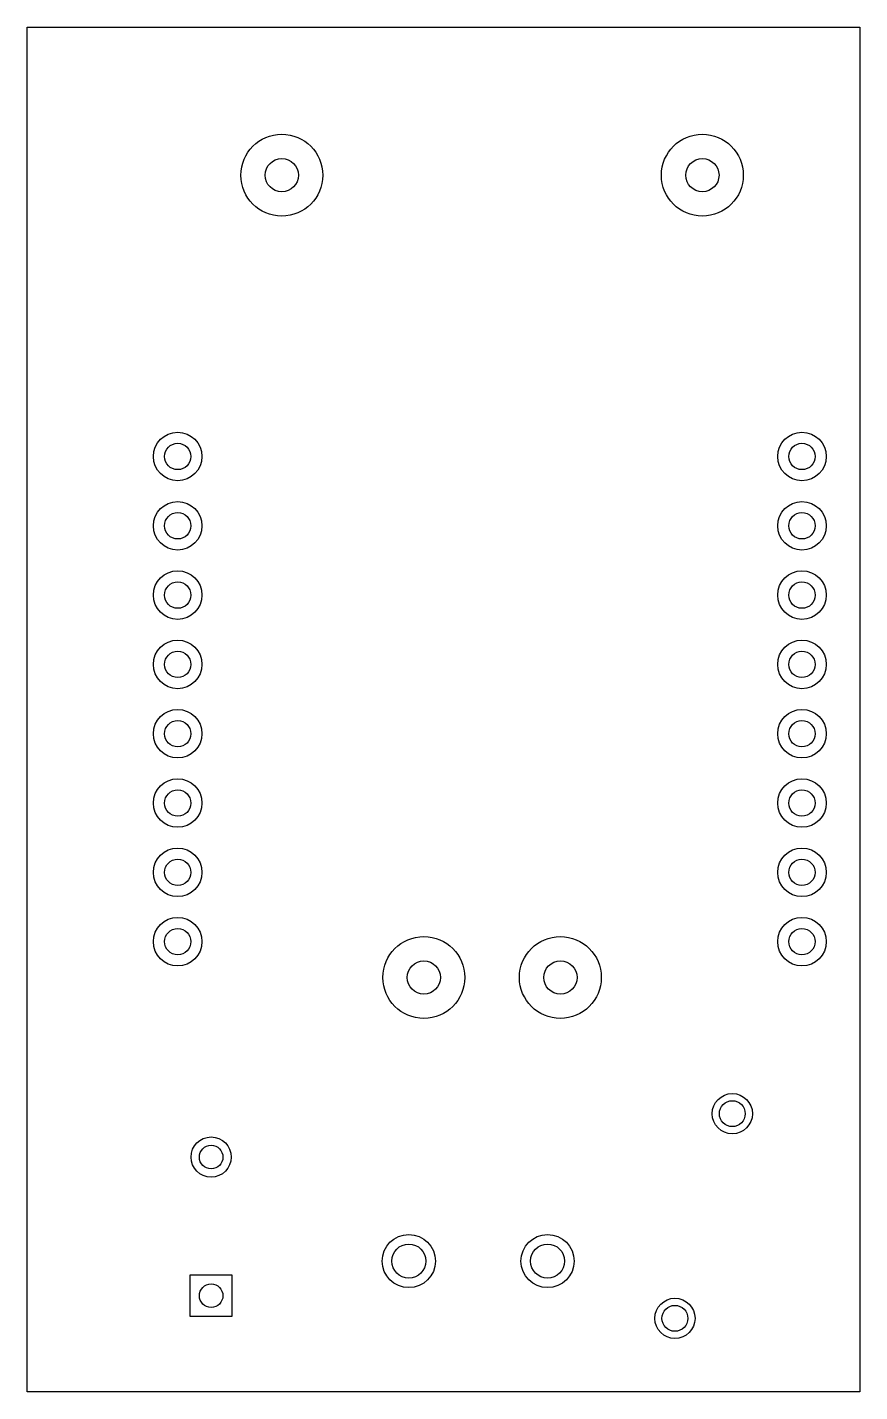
# Model space of a CAD drawing. Header units: millimetres. Extents: x 40000 to 41200, y -31968 to -30000.
import ezdxf

# ---------------------------------------------------------------- set-up
doc = ezdxf.new("R2010")
doc.units = ezdxf.units.MM

msp = doc.modelspace()

# ---------------------------------------------------------------- linework, layer by layer
for points in [[(40000, -30000), (41200, -30000), (41200, -31968.5), (40000, -31968.5), (40000, -30000)], [(40235, -31860), (40235, -31800), (40295, -31800), (40295, -31860)]]:
    msp.add_lwpolyline(points, close=True)
for centre, radius in [((40366.88, -30213.39), 59), ((40973.18, -30213.39), 59), ((40366.88, -30213.39), 24), ((40973.18, -30213.39), 24), ((40216.8, -30619.2), 35), ((41116.8, -30619.2), 35), ((40216.8, -30619.2), 19), ((41116.8, -30619.2), 19), ((40216.8, -30719.2), 35), ((41116.8, -30719.2), 35), ((40216.8, -30719.2), 19), ((41116.8, -30719.2), 19), ((40216.8, -30819.2), 35), ((41116.8, -30819.2), 35), ((40216.8, -30819.2), 19), ((41116.8, -30819.2), 19), ((40216.8, -30919.2), 35), ((41116.8, -30919.2), 35), ((40216.8, -30919.2), 19), ((41116.8, -30919.2), 19), ((40216.8, -31019.2), 35), ((40216.8, -31019.2), 19), ((41116.8, -31019.2), 35), ((41116.8, -31019.2), 19), ((40216.8, -31119.2), 35), ((40216.8, -31119.2), 19), ((41116.8, -31119.2), 35), ((41116.8, -31119.2), 19), ((40216.8, -31219.2), 35), ((40216.8, -31219.2), 19), ((41116.8, -31219.2), 35), ((41116.8, -31219.2), 19), ((40216.8, -31319.2), 35), ((41116.8, -31319.2), 35), ((40216.8, -31319.2), 19), ((40571.68, -31370.89), 59), ((40768.48, -31370.89), 59.04), ((41116.8, -31319.2), 19), ((40571.68, -31370.89), 24), ((40768.48, -31370.89), 24), ((41016.34, -31567.36), 29), ((41016.34, -31567.36), 18.68), ((40265, -31630), 29), ((40265, -31630), 17), ((40550, -31780), 38.37), ((40750, -31780), 38.37), ((40550, -31780), 24.59), ((40750, -31780), 24.59), ((40265, -31830), 17), ((40933.66, -31862.64), 29), ((40933.66, -31862.64), 18.68)]:
    msp.add_circle(centre, radius)

doc.saveas('drawing.dxf')
